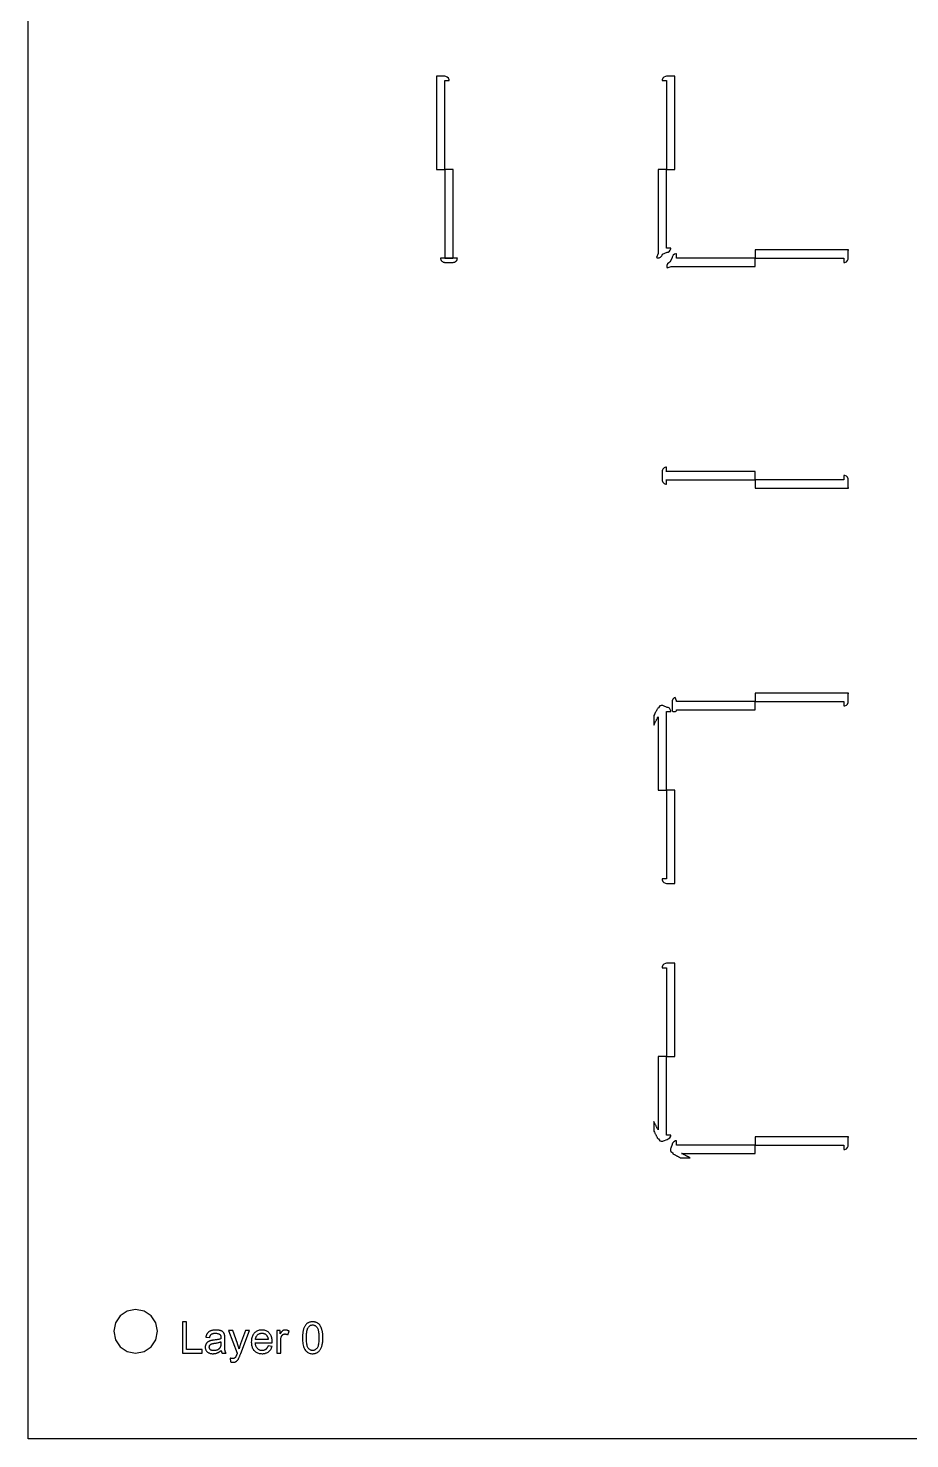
# Model space of a CAD drawing. Header units: metres. Extents: x -73 to 826, y -34 to 331.
# Drawn here: x -73.1 to 27.9, y -33.6 to 127.9 of the extents above; entities that cross this region are included whole.
import ezdxf

# ---------------------------------------------------------------- set-up
doc = ezdxf.new("R2010")
doc.units = ezdxf.units.M

msp = doc.modelspace()

# ---------------------------------------------------------------- linework, layer by layer
for points in [[(371.51, -33.64), (-73.11, -33.64), (-73.11, 330.98), (371.51, 330.98), (371.51, -33.64)], [(-26.33, 111.76), (-25.42, 111.76), (-25.41, 111.76), (-25.41, 111.77), (-25.4, 111.77), (-25.4, 111.78), (-25.4, 121.9), (-25.4, 121.91), (-25.39, 121.91), (-25.39, 121.92), (-25.38, 121.92), (-24.9, 121.92), (-24.9, 122.02), (-24.9, 122.02), (-24.97, 122.2), (-24.97, 122.2), (-25.11, 122.33), (-25.11, 122.33), (-25.29, 122.41), (-25.29, 122.41), (-25.39, 122.42), (-26.27, 122.42), (-26.27, 122.42), (-26.32, 122.43), (-26.32, 122.43), (-26.35, 122.43), (-26.35, 122.43), (-26.35, 111.78), (-26.35, 111.77), (-26.35, 111.77), (-26.34, 111.76), (-26.33, 111.76)], [(-0.5, 121.92), (-0.02, 121.92), (-0.01, 121.92), (-0.01, 121.91), (0, 121.91), (0, 121.9), (0, 111.78), (0, 111.77), (0.01, 111.77), (0.01, 111.76), (0.02, 111.76), (0.93, 111.76), (0.94, 111.76), (0.95, 111.77), (0.95, 111.77), (0.95, 111.78), (0.95, 122.43), (0.95, 122.43), (0.92, 122.43), (0.92, 122.43), (0.87, 122.42), (0.87, 122.42), (-0.01, 122.42), (-0.11, 122.41), (-0.11, 122.41), (-0.29, 122.33), (-0.29, 122.33), (-0.43, 122.2), (-0.43, 122.2), (-0.5, 122.02), (-0.5, 122.02), (-0.5, 121.92)], [(-25.4, 111.74), (-25.4, 101.62), (-25.4, 101.61), (-25.39, 101.61), (-25.39, 101.6), (-25.38, 101.6), (-24.47, 101.6), (-24.46, 101.6), (-24.45, 101.61), (-24.45, 101.61), (-24.45, 101.62), (-24.45, 111.74), (-24.45, 111.75), (-24.45, 111.75), (-24.46, 111.76), (-24.47, 111.76), (-25.38, 111.76), (-25.39, 111.76), (-25.39, 111.75), (-25.4, 111.75), (-25.4, 111.74)], [(0.5, 102.75), (0, 102.75), (0, 102.75), (0, 111.74), (0, 111.75), (-0.01, 111.75), (-0.01, 111.76), (-0.02, 111.76), (-0.93, 111.76), (-0.94, 111.76), (-0.95, 111.75), (-0.95, 111.75), (-0.95, 111.74), (-0.95, 102.12), (-1.14, 101.68), (-1.14, 101.67), (-1.14, 101.67), (-1.05, 101.64), (-1.05, 101.64), (-0.85, 101.64), (-0.85, 101.64), (-0.67, 101.71), (-0.67, 101.71), (-0.54, 101.85), (-0.54, 101.85), (-0.49, 101.94), (-0.44, 102.04), (-0.44, 102.04), (-0.44, 102.04), (0.07, 102.26), (0.07, 102.26), (0.1, 102.26), (0.18, 102.29), (0.18, 102.29), (0.33, 102.37), (0.33, 102.37), (0.43, 102.51), (0.43, 102.51), (0.49, 102.67), (0.49, 102.67), (0.5, 102.75)], [(0.07, 100.46), (0.08, 100.46), (0.52, 100.65), (10.14, 100.65), (10.15, 100.65), (10.15, 100.65), (10.16, 100.66), (10.16, 100.67), (10.16, 101.58), (10.16, 101.59), (10.15, 101.59), (10.15, 101.6), (10.14, 101.6), (1.15, 101.6), (1.15, 101.6), (1.15, 102.1), (1.07, 102.09), (1.07, 102.09), (0.91, 102.03), (0.91, 102.03), (0.77, 101.93), (0.77, 101.93), (0.69, 101.78), (0.69, 101.78), (0.66, 101.7), (0.66, 101.67), (0.66, 101.67), (0.44, 101.16), (0.44, 101.16), (0.44, 101.16), (0.34, 101.11), (0.25, 101.06), (0.25, 101.06), (0.11, 100.93), (0.11, 100.93), (0.04, 100.75), (0.04, 100.75), (0.04, 100.55), (0.04, 100.55), (0.07, 100.46), (0.07, 100.46)], [(10.18, 101.6), (20.3, 101.6), (20.31, 101.6), (20.31, 101.59), (20.32, 101.59), (20.32, 101.58), (20.32, 101.1), (20.42, 101.1), (20.42, 101.1), (20.6, 101.17), (20.6, 101.17), (20.73, 101.31), (20.73, 101.31), (20.81, 101.49), (20.81, 101.49), (20.82, 101.59), (20.82, 102.47), (20.82, 102.47), (20.83, 102.52), (20.83, 102.52), (20.83, 102.55), (20.83, 102.55), (10.18, 102.55), (10.17, 102.55), (10.17, 102.55), (10.16, 102.54), (10.16, 102.53), (10.16, 101.62), (10.16, 101.61), (10.17, 101.61), (10.17, 101.6), (10.18, 101.6)], [(-23.95, 101.6), (-25.9, 101.6), (-25.9, 101.57), (-25.9, 101.57), (-25.89, 101.52), (-25.89, 101.52), (-25.86, 101.42), (-25.86, 101.42), (-25.81, 101.33), (-25.81, 101.33), (-25.75, 101.25), (-25.75, 101.25), (-25.67, 101.19), (-25.67, 101.19), (-25.58, 101.14), (-25.58, 101.14), (-25.48, 101.11), (-25.48, 101.11), (-25.43, 101.1), (-25.43, 101.1), (-25.38, 101.1), (-24.47, 101.1), (-24.42, 101.1), (-24.42, 101.1), (-24.37, 101.11), (-24.36, 101.11), (-24.27, 101.14), (-24.27, 101.14), (-24.18, 101.19), (-24.18, 101.19), (-24.1, 101.25), (-24.1, 101.25), (-24.04, 101.33), (-24.03, 101.33), (-23.99, 101.42), (-23.99, 101.42), (-23.96, 101.52), (-23.96, 101.52), (-23.95, 101.57), (-23.95, 101.57), (-23.95, 101.6)], [(0, 75.7), (0, 76.2), (0, 76.22), (0, 76.21), (0.01, 76.21), (0.01, 76.2), (0.02, 76.2), (10.14, 76.2), (10.15, 76.2), (10.15, 76.21), (10.16, 76.21), (10.16, 76.22), (10.16, 77.13), (10.16, 77.14), (10.15, 77.15), (10.15, 77.15), (10.14, 77.15), (0.02, 77.15), (0.01, 77.15), (0.01, 77.15), (0, 77.14), (0, 77.13), (0, 77.65), (-0.03, 77.65), (-0.03, 77.65), (-0.08, 77.64), (-0.08, 77.64), (-0.18, 77.61), (-0.18, 77.61), (-0.27, 77.57), (-0.27, 77.56), (-0.35, 77.5), (-0.35, 77.5), (-0.41, 77.42), (-0.41, 77.42), (-0.46, 77.33), (-0.46, 77.33), (-0.49, 77.24), (-0.49, 77.23), (-0.5, 77.18), (-0.5, 77.18), (-0.5, 77.13), (-0.5, 76.22), (-0.5, 76.17), (-0.5, 76.17), (-0.49, 76.12), (-0.49, 76.12), (-0.46, 76.02), (-0.46, 76.02), (-0.41, 75.93), (-0.41, 75.93), (-0.35, 75.85), (-0.35, 75.85), (-0.27, 75.79), (-0.27, 75.79), (-0.18, 75.74), (-0.18, 75.74), (-0.08, 75.71), (-0.08, 75.71), (-0.03, 75.7), (-0.03, 75.7), (0, 75.7)], [(10.16, 76.18), (10.16, 75.27), (10.16, 75.26), (10.17, 75.25), (10.17, 75.25), (10.18, 75.25), (20.83, 75.25), (20.83, 75.25), (20.83, 75.28), (20.83, 75.28), (20.82, 75.33), (20.82, 75.33), (20.82, 76.21), (20.81, 76.31), (20.81, 76.31), (20.73, 76.49), (20.73, 76.49), (20.6, 76.63), (20.6, 76.63), (20.42, 76.7), (20.42, 76.7), (20.32, 76.7), (20.32, 76.22), (20.32, 76.21), (20.31, 76.21), (20.31, 76.2), (20.3, 76.2), (10.18, 76.2), (10.17, 76.2), (10.17, 76.19), (10.16, 76.19), (10.16, 76.18)], [(20.83, 51.75), (10.18, 51.75), (10.17, 51.75), (10.17, 51.75), (10.16, 51.74), (10.16, 51.73), (10.16, 50.82), (10.16, 50.81), (10.17, 50.81), (10.17, 50.8), (10.18, 50.8), (20.3, 50.8), (20.31, 50.8), (20.31, 50.79), (20.32, 50.79), (20.32, 50.78), (20.32, 50.3), (20.32, 50.3), (20.42, 50.3), (20.42, 50.3), (20.6, 50.37), (20.6, 50.37), (20.73, 50.51), (20.73, 50.51), (20.81, 50.69), (20.81, 50.69), (20.82, 50.79), (20.82, 51.67), (20.82, 51.67), (20.83, 51.72), (20.83, 51.72), (20.83, 51.75), (20.83, 51.75)], [(-1.45, 48.1), (-1.45, 48.11), (-1.45, 48.11), (-1.42, 48.16), (-1.42, 48.16), (-1.39, 48.22), (-1.39, 48.22), (-1.36, 48.28), (-1.36, 48.28), (-1.33, 48.33), (-1.33, 48.33), (-1.31, 48.39), (-1.31, 48.39), (-1.28, 48.45), (-1.28, 48.45), (-1.25, 48.5), (-1.25, 48.5), (-1.22, 48.56), (-1.22, 48.56), (-1.19, 48.62), (-1.19, 48.62), (-1.16, 48.67), (-1.16, 48.67), (-1.13, 48.73), (-1.13, 48.73), (-1.1, 48.79), (-1.1, 48.79), (-1.07, 48.84), (-1.07, 48.84), (-1.04, 48.9), (-1.04, 48.9), (-1.01, 48.96), (-1.01, 48.96), (-0.98, 49.01), (-0.98, 49.01), (-0.95, 49.07), (-0.95, 49.07), (-0.95, 49.07), (-0.95, 40.66), (-0.95, 40.65), (-0.95, 40.65), (-0.94, 40.64), (-0.93, 40.64), (-0.02, 40.64), (-0.01, 40.64), (-0.01, 40.64), (0, 40.65), (0, 40.66), (0, 40.66), (0, 40.66), (0, 49.65), (0, 49.65), (0.5, 49.65), (0.49, 49.73), (0.49, 49.73), (0.43, 49.89), (0.43, 49.89), (0.33, 50.03), (0.33, 50.03), (0.18, 50.11), (0.18, 50.11), (0.1, 50.14), (0.07, 50.14), (0.07, 50.14), (-0.34, 50.31), (-0.43, 50.34), (-0.43, 50.34), (-0.61, 50.34), (-0.61, 50.34), (-0.75, 50.3), (-0.9, 50.07), (-0.9, 50.07), (-0.99, 50.06), (-1, 50.04), (-1, 50.04), (-1.03, 49.98), (-1.03, 49.98), (-1.06, 49.93), (-1.06, 49.93), (-1.09, 49.87), (-1.09, 49.87), (-1.12, 49.81), (-1.12, 49.81), (-1.15, 49.76), (-1.15, 49.76), (-1.18, 49.7), (-1.18, 49.7), (-1.21, 49.64), (-1.22, 49.64), (-1.25, 49.59), (-1.25, 49.59), (-1.28, 49.53), (-1.28, 49.53), (-1.31, 49.47), (-1.31, 49.47), (-1.34, 49.42), (-1.34, 49.42), (-1.37, 49.36), (-1.37, 49.36), (-1.39, 49.31), (-1.44, 49.19), (-1.44, 49.19), (-1.45, 49.07), (-1.45, 48.1)], [(0.71, 49.65), (0.95, 49.65), (1.03, 49.66), (1.09, 49.71), (1.14, 49.77), (1.15, 49.85), (10.14, 49.85), (10.15, 49.85), (10.15, 49.85), (10.16, 49.86), (10.16, 49.87), (10.16, 50.78), (10.16, 50.79), (10.15, 50.79), (10.15, 50.8), (10.14, 50.8), (1.15, 50.8), (1.14, 50.88), (0.98, 51.26), (0.98, 51.26), (0.88, 51.21), (0.88, 51.21), (0.74, 51.08), (0.74, 51.08), (0.66, 50.9), (0.66, 50.9), (0.65, 50.8), (0.65, 49.85), (0.66, 49.75), (0.66, 49.75), (0.71, 49.65), (0.71, 49.65)], [(0, 40.62), (0, 40.62), (0, 30.5), (0, 30.49), (-0.01, 30.49), (-0.01, 30.48), (-0.02, 30.48), (-0.5, 30.48), (-0.5, 30.38), (-0.5, 30.38), (-0.43, 30.2), (-0.43, 30.2), (-0.29, 30.07), (-0.29, 30.07), (-0.11, 29.99), (-0.11, 29.99), (-0.01, 29.98), (0.87, 29.98), (0.87, 29.98), (0.92, 29.97), (0.92, 29.97), (0.95, 29.97), (0.95, 29.97), (0.95, 40.62), (0.95, 40.63), (0.95, 40.63), (0.94, 40.64), (0.93, 40.64), (0.02, 40.64), (0.01, 40.64), (0.01, 40.64), (0, 40.63), (0, 40.62), (0, 40.62)], [(-0.5, 20.32), (-0.02, 20.32), (-0.01, 20.32), (-0.01, 20.31), (0, 20.31), (0, 20.3), (0, 10.18), (0, 10.17), (0.01, 10.17), (0.01, 10.16), (0.02, 10.16), (0.93, 10.16), (0.94, 10.16), (0.95, 10.17), (0.95, 10.17), (0.95, 10.18), (0.95, 20.83), (0.95, 20.83), (0.92, 20.83), (0.92, 20.83), (0.87, 20.82), (0.87, 20.82), (-0.01, 20.82), (-0.11, 20.81), (-0.11, 20.81), (-0.29, 20.73), (-0.29, 20.73), (-0.43, 20.6), (-0.43, 20.6), (-0.5, 20.42), (-0.5, 20.42), (-0.5, 20.32)], [(0.5, 1.15), (0, 1.15), (0, 1.15), (0, 10.14), (0, 10.15), (-0.01, 10.15), (-0.01, 10.16), (-0.02, 10.16), (-0.93, 10.16), (-0.94, 10.16), (-0.95, 10.15), (-0.95, 10.15), (-0.95, 10.14), (-0.95, 1.73), (-0.97, 1.76), (-0.97, 1.76), (-1, 1.81), (-1, 1.81), (-1.03, 1.87), (-1.03, 1.87), (-1.06, 1.93), (-1.06, 1.93), (-1.09, 1.98), (-1.09, 1.98), (-1.12, 2.04), (-1.12, 2.04), (-1.15, 2.1), (-1.15, 2.1), (-1.17, 2.15), (-1.17, 2.15), (-1.2, 2.21), (-1.2, 2.21), (-1.23, 2.27), (-1.23, 2.27), (-1.26, 2.32), (-1.26, 2.32), (-1.29, 2.38), (-1.29, 2.38), (-1.32, 2.44), (-1.32, 2.44), (-1.35, 2.49), (-1.35, 2.49), (-1.38, 2.55), (-1.38, 2.55), (-1.41, 2.61), (-1.41, 2.61), (-1.43, 2.66), (-1.43, 2.66), (-1.45, 2.7), (-1.45, 1.73), (-1.44, 1.61), (-1.44, 1.61), (-1.39, 1.49), (-1.38, 1.47), (-1.38, 1.47), (-1.35, 1.41), (-1.35, 1.41), (-1.32, 1.35), (-1.32, 1.35), (-1.29, 1.3), (-1.29, 1.3), (-1.26, 1.24), (-1.26, 1.24), (-1.23, 1.18), (-1.23, 1.18), (-1.2, 1.13), (-1.2, 1.13), (-1.17, 1.07), (-1.17, 1.07), (-1.14, 1.01), (-1.14, 1.01), (-1.11, 0.96), (-1.11, 0.96), (-1.08, 0.9), (-1.08, 0.9), (-1.05, 0.84), (-1.05, 0.84), (-1.01, 0.79), (-1.01, 0.79), (-0.99, 0.74), (-0.9, 0.73), (-0.9, 0.73), (-0.75, 0.5), (-0.61, 0.46), (-0.61, 0.46), (-0.43, 0.46), (-0.43, 0.46), (-0.34, 0.49), (0.07, 0.66), (0.07, 0.66), (0.1, 0.66), (0.21, 0.7), (0.21, 0.7), (0.39, 0.84), (0.39, 0.84), (0.49, 1.04), (0.49, 1.04), (0.5, 1.15)], [(2.7, -1.45), (2.69, -1.45), (2.69, -1.45), (2.64, -1.42), (2.64, -1.42), (2.58, -1.39), (2.58, -1.39), (2.52, -1.36), (2.52, -1.36), (2.47, -1.33), (2.47, -1.33), (2.41, -1.31), (2.41, -1.31), (2.35, -1.28), (2.35, -1.28), (2.3, -1.25), (2.3, -1.25), (2.24, -1.22), (2.24, -1.22), (2.18, -1.19), (2.18, -1.19), (2.13, -1.16), (2.13, -1.16), (2.07, -1.13), (2.07, -1.13), (2.01, -1.1), (2.01, -1.1), (1.96, -1.07), (1.96, -1.07), (1.9, -1.04), (1.9, -1.04), (1.84, -1.01), (1.84, -1.01), (1.79, -0.98), (1.79, -0.98), (1.73, -0.95), (1.73, -0.95), (1.73, -0.95), (10.14, -0.95), (10.15, -0.95), (10.15, -0.95), (10.16, -0.94), (10.16, -0.93), (10.16, -0.02), (10.16, -0.01), (10.15, -0.01), (10.15, 0), (10.14, 0), (1.15, 0), (1.15, 0), (1.15, 0.5), (1.04, 0.49), (1.04, 0.49), (0.84, 0.39), (0.84, 0.39), (0.7, 0.21), (0.7, 0.21), (0.66, 0.1), (0.66, 0.07), (0.66, 0.07), (0.49, -0.34), (0.46, -0.43), (0.46, -0.43), (0.46, -0.61), (0.46, -0.61), (0.5, -0.75), (0.73, -0.9), (0.73, -0.9), (0.74, -0.99), (0.76, -1), (0.76, -1), (0.82, -1.03), (0.82, -1.03), (0.87, -1.06), (0.87, -1.06), (0.93, -1.09), (0.93, -1.09), (0.99, -1.12), (0.99, -1.12), (1.04, -1.15), (1.04, -1.15), (1.1, -1.18), (1.1, -1.18), (1.16, -1.21), (1.16, -1.22), (1.21, -1.25), (1.21, -1.25), (1.27, -1.28), (1.27, -1.28), (1.33, -1.31), (1.33, -1.31), (1.38, -1.34), (1.38, -1.34), (1.44, -1.37), (1.44, -1.37), (1.49, -1.39), (1.61, -1.44), (1.61, -1.44), (1.73, -1.45), (2.7, -1.45)], [(10.18, 0), (20.3, 0), (20.31, 0), (20.31, -0.01), (20.32, -0.01), (20.32, -0.02), (20.32, -0.5), (20.42, -0.5), (20.42, -0.5), (20.6, -0.43), (20.6, -0.43), (20.73, -0.29), (20.73, -0.29), (20.81, -0.11), (20.81, -0.11), (20.82, -0.01), (20.82, 0.87), (20.82, 0.87), (20.83, 0.92), (20.83, 0.92), (20.83, 0.95), (20.83, 0.95), (10.18, 0.95), (10.17, 0.95), (10.17, 0.95), (10.16, 0.94), (10.16, 0.93), (10.16, 0.02), (10.16, 0.01), (10.17, 0.01), (10.17, 0), (10.18, 0)], [(-58.3, -21.33), (-58.49, -20.37), (-59.03, -19.56), (-59.84, -19.02), (-60.8, -18.83), (-61.76, -19.02), (-62.57, -19.56), (-63.11, -20.37), (-63.3, -21.33), (-63.11, -22.29), (-62.57, -23.1), (-61.76, -23.64), (-60.8, -23.83), (-59.84, -23.64), (-59.03, -23.1), (-58.49, -22.29), (-58.3, -21.33)], [(-55.43, -23.83), (-53.2, -23.83), (-53.2, -23.41), (-54.96, -23.41), (-54.96, -20.25), (-55.43, -20.25), (-55.43, -23.83)], [(-41.7, -22.06), (-41.69, -22.26), (-41.68, -22.45), (-41.66, -22.62), (-41.64, -22.78), (-41.61, -22.93), (-41.57, -23.07), (-41.52, -23.2), (-41.47, -23.32), (-41.41, -23.42), (-41.34, -23.52), (-41.28, -23.59), (-41.21, -23.65), (-41.14, -23.71), (-41.07, -23.76), (-40.99, -23.8), (-40.91, -23.83), (-40.82, -23.86), (-40.73, -23.88), (-40.63, -23.89), (-40.53, -23.89), (-40.45, -23.89), (-40.38, -23.88), (-40.31, -23.87), (-40.24, -23.86), (-40.17, -23.84), (-40.11, -23.81), (-40.05, -23.79), (-39.99, -23.76), (-39.93, -23.72), (-39.88, -23.68), (-39.83, -23.64), (-39.78, -23.59), (-39.74, -23.54), (-39.69, -23.48), (-39.65, -23.42), (-39.62, -23.36), (-39.58, -23.3), (-39.55, -23.23), (-39.52, -23.16), (-39.49, -23.08), (-39.47, -23), (-39.45, -22.92), (-39.43, -22.83), (-39.41, -22.73), (-39.39, -22.63), (-39.38, -22.53), (-39.37, -22.42), (-39.37, -22.31), (-39.36, -22.19), (-39.36, -22.06), (-39.36, -21.96), (-39.37, -21.86), (-39.37, -21.76), (-39.37, -21.67), (-39.38, -21.59), (-39.39, -21.5), (-39.4, -21.43), (-39.41, -21.35), (-39.43, -21.28), (-39.44, -21.22), (-39.46, -21.16), (-39.48, -21.1), (-39.5, -21.04), (-39.52, -20.98), (-39.54, -20.93), (-39.56, -20.88), (-39.59, -20.83), (-39.61, -20.78), (-39.64, -20.73), (-39.67, -20.69), (-39.69, -20.64), (-39.72, -20.6), (-39.76, -20.56), (-39.79, -20.53), (-39.83, -20.49), (-39.86, -20.46), (-39.9, -20.43), (-39.94, -20.4), (-39.98, -20.38), (-40.02, -20.35), (-40.07, -20.33), (-40.11, -20.31), (-40.16, -20.29), (-40.21, -20.28), (-40.26, -20.27), (-40.31, -20.25), (-40.36, -20.25), (-40.42, -20.24), (-40.47, -20.24), (-40.53, -20.24), (-40.61, -20.24), (-40.68, -20.24), (-40.75, -20.25), (-40.82, -20.27), (-40.89, -20.29), (-40.95, -20.31), (-41.01, -20.34), (-41.07, -20.37), (-41.12, -20.41), (-41.18, -20.45), (-41.23, -20.49), (-41.28, -20.54), (-41.32, -20.59), (-41.36, -20.64), (-41.4, -20.7), (-41.44, -20.76), (-41.48, -20.83), (-41.51, -20.9), (-41.54, -20.97), (-41.57, -21.04), (-41.59, -21.12), (-41.61, -21.21), (-41.63, -21.3), (-41.65, -21.39), (-41.66, -21.49), (-41.67, -21.6), (-41.68, -21.71), (-41.69, -21.82), (-41.69, -21.94), (-41.7, -22.06)], [(-41.24, -22.06), (-41.24, -21.89), (-41.24, -21.73), (-41.22, -21.59), (-41.21, -21.45), (-41.19, -21.32), (-41.16, -21.21), (-41.13, -21.1), (-41.1, -21.01), (-41.06, -20.93), (-41.02, -20.86), (-40.98, -20.81), (-40.94, -20.76), (-40.9, -20.73), (-40.85, -20.69), (-40.81, -20.66), (-40.76, -20.64), (-40.7, -20.62), (-40.65, -20.61), (-40.59, -20.6), (-40.53, -20.6), (-40.47, -20.6), (-40.41, -20.61), (-40.36, -20.63), (-40.3, -20.65), (-40.25, -20.67), (-40.2, -20.7), (-40.15, -20.74), (-40.11, -20.79), (-40.06, -20.84), (-40.02, -20.89), (-39.98, -20.95), (-39.95, -21.03), (-39.91, -21.12), (-39.89, -21.22), (-39.87, -21.33), (-39.85, -21.45), (-39.83, -21.59), (-39.82, -21.73), (-39.82, -21.89), (-39.81, -22.06), (-39.82, -22.23), (-39.82, -22.39), (-39.83, -22.54), (-39.85, -22.67), (-39.87, -22.8), (-39.89, -22.91), (-39.91, -23.01), (-39.95, -23.1), (-39.98, -23.17), (-40.02, -23.24), (-40.06, -23.29), (-40.11, -23.34), (-40.15, -23.39), (-40.2, -23.42), (-40.25, -23.46), (-40.3, -23.48), (-40.36, -23.5), (-40.41, -23.52), (-40.47, -23.53), (-40.53, -23.53), (-40.59, -23.53), (-40.65, -23.52), (-40.7, -23.5), (-40.76, -23.48), (-40.81, -23.46), (-40.86, -23.42), (-40.91, -23.39), (-40.95, -23.34), (-41, -23.29), (-41.04, -23.24), (-41.08, -23.17), (-41.11, -23.1), (-41.14, -23.01), (-41.17, -22.91), (-41.19, -22.8), (-41.21, -22.68), (-41.23, -22.54), (-41.24, -22.39), (-41.24, -22.24), (-41.24, -22.06)], [(-51, -23.51), (-50.99, -23.55), (-50.99, -23.58), (-50.98, -23.62), (-50.97, -23.65), (-50.97, -23.68), (-50.96, -23.71), (-50.95, -23.74), (-50.94, -23.77), (-50.92, -23.8), (-50.91, -23.83), (-50.45, -23.83), (-50.47, -23.8), (-50.48, -23.77), (-50.5, -23.74), (-50.51, -23.71), (-50.52, -23.68), (-50.53, -23.65), (-50.54, -23.61), (-50.55, -23.58), (-50.56, -23.55), (-50.56, -23.52), (-50.57, -23.48), (-50.57, -23.44), (-50.58, -23.38), (-50.58, -23.32), (-50.58, -23.24), (-50.59, -23.16), (-50.59, -23.07), (-50.59, -22.97), (-50.59, -22.86), (-50.59, -22.74), (-50.59, -22.16), (-50.59, -22.1), (-50.59, -22.05), (-50.59, -22), (-50.59, -21.95), (-50.6, -21.91), (-50.6, -21.87), (-50.6, -21.84), (-50.6, -21.8), (-50.61, -21.78), (-50.61, -21.75), (-50.62, -21.72), (-50.63, -21.68), (-50.64, -21.65), (-50.65, -21.62), (-50.67, -21.59), (-50.68, -21.56), (-50.7, -21.53), (-50.71, -21.5), (-50.73, -21.48), (-50.75, -21.45), (-50.77, -21.43), (-50.79, -21.41), (-50.82, -21.39), (-50.84, -21.36), (-50.87, -21.34), (-50.91, -21.33), (-50.94, -21.31), (-50.98, -21.29), (-51.01, -21.27), (-51.05, -21.26), (-51.1, -21.24), (-51.14, -21.23), (-51.19, -21.22), (-51.24, -21.21), (-51.29, -21.2), (-51.35, -21.19), (-51.41, -21.19), (-51.47, -21.18), (-51.53, -21.18), (-51.59, -21.18), (-51.66, -21.18), (-51.72, -21.18), (-51.79, -21.19), (-51.85, -21.19), (-51.91, -21.2), (-51.97, -21.21), (-52.02, -21.22), (-52.08, -21.24), (-52.13, -21.25), (-52.18, -21.27), (-52.23, -21.29), (-52.28, -21.31), (-52.32, -21.33), (-52.37, -21.36), (-52.41, -21.38), (-52.44, -21.41), (-52.48, -21.44), (-52.51, -21.47), (-52.54, -21.5), (-52.57, -21.53), (-52.6, -21.57), (-52.62, -21.6), (-52.64, -21.64), (-52.67, -21.68), (-52.69, -21.73), (-52.7, -21.77), (-52.72, -21.82), (-52.74, -21.87), (-52.75, -21.92), (-52.76, -21.98), (-52.33, -22.04), (-52.32, -21.98), (-52.3, -21.93), (-52.28, -21.88), (-52.26, -21.84), (-52.24, -21.8), (-52.22, -21.76), (-52.2, -21.73), (-52.17, -21.7), (-52.14, -21.67), (-52.11, -21.65), (-52.08, -21.63), (-52.05, -21.61), (-52.01, -21.6), (-51.97, -21.58), (-51.93, -21.57), (-51.88, -21.56), (-51.83, -21.55), (-51.77, -21.55), (-51.72, -21.54), (-51.66, -21.54), (-51.59, -21.54), (-51.53, -21.55), (-51.47, -21.56), (-51.42, -21.57), (-51.37, -21.58), (-51.32, -21.6), (-51.27, -21.62), (-51.23, -21.64), (-51.19, -21.66), (-51.16, -21.69), (-51.13, -21.71), (-51.11, -21.74), (-51.09, -21.77), (-51.08, -21.8), (-51.06, -21.84), (-51.05, -21.88), (-51.04, -21.92), (-51.04, -21.97), (-51.03, -22.02), (-51.03, -22.07), (-51.03, -22.08), (-51.03, -22.08), (-51.03, -22.09), (-51.03, -22.1), (-51.03, -22.11), (-51.03, -22.12), (-51.03, -22.14), (-51.03, -22.15), (-51.03, -22.17), (-51.03, -22.18), (-51.09, -22.2), (-51.15, -22.22), (-51.21, -22.23), (-51.28, -22.25), (-51.36, -22.27), (-51.44, -22.28), (-51.52, -22.3), (-51.62, -22.31), (-51.71, -22.32), (-51.82, -22.34), (-51.87, -22.34), (-51.92, -22.35), (-51.96, -22.35), (-52.01, -22.36), (-52.05, -22.37), (-52.08, -22.37), (-52.12, -22.38), (-52.15, -22.39), (-52.18, -22.39), (-52.21, -22.4), (-52.24, -22.41), (-52.28, -22.42), (-52.31, -22.43), (-52.34, -22.45), (-52.38, -22.46), (-52.41, -22.48), (-52.44, -22.49), (-52.47, -22.51), (-52.5, -22.53), (-52.52, -22.55), (-52.55, -22.57), (-52.58, -22.59), (-52.6, -22.61), (-52.63, -22.63), (-52.65, -22.66), (-52.67, -22.68), (-52.7, -22.71), (-52.72, -22.74), (-52.73, -22.77), (-52.75, -22.8), (-52.77, -22.83), (-52.78, -22.86), (-52.8, -22.9), (-52.81, -22.93), (-52.82, -22.96), (-52.82, -23), (-52.83, -23.03), (-52.84, -23.07), (-52.84, -23.11), (-52.84, -23.15), (-52.84, -23.21), (-52.83, -23.27), (-52.82, -23.33), (-52.8, -23.39), (-52.78, -23.44), (-52.76, -23.49), (-52.73, -23.54), (-52.69, -23.59), (-52.65, -23.64), (-52.61, -23.68), (-52.56, -23.72), (-52.51, -23.75), (-52.45, -23.79), (-52.39, -23.81), (-52.33, -23.84), (-52.26, -23.85), (-52.19, -23.87), (-52.12, -23.88), (-52.04, -23.89), (-51.95, -23.89), (-51.9, -23.89), (-51.85, -23.88), (-51.8, -23.88), (-51.75, -23.87), (-51.7, -23.87), (-51.65, -23.86), (-51.61, -23.85), (-51.56, -23.83), (-51.51, -23.82), (-51.47, -23.8), (-51.42, -23.78), (-51.38, -23.76), (-51.33, -23.74), (-51.28, -23.72), (-51.24, -23.69), (-51.19, -23.66), (-51.14, -23.62), (-51.09, -23.59), (-51.05, -23.55), (-51, -23.51)], [(-51.03, -22.53), (-51.03, -22.69), (-51.03, -22.75), (-51.04, -22.8), (-51.04, -22.85), (-51.05, -22.9), (-51.05, -22.94), (-51.06, -22.99), (-51.07, -23.03), (-51.08, -23.06), (-51.09, -23.1), (-51.11, -23.13), (-51.12, -23.17), (-51.15, -23.2), (-51.17, -23.24), (-51.2, -23.27), (-51.22, -23.3), (-51.25, -23.33), (-51.29, -23.36), (-51.32, -23.39), (-51.36, -23.41), (-51.4, -23.43), (-51.44, -23.45), (-51.48, -23.47), (-51.52, -23.49), (-51.56, -23.5), (-51.61, -23.52), (-51.65, -23.53), (-51.7, -23.53), (-51.75, -23.54), (-51.8, -23.54), (-51.85, -23.54), (-51.9, -23.54), (-51.94, -23.54), (-51.99, -23.53), (-52.03, -23.53), (-52.07, -23.51), (-52.11, -23.5), (-52.15, -23.49), (-52.18, -23.47), (-52.21, -23.45), (-52.24, -23.43), (-52.26, -23.4), (-52.29, -23.38), (-52.3, -23.35), (-52.32, -23.32), (-52.34, -23.29), (-52.35, -23.26), (-52.36, -23.23), (-52.36, -23.2), (-52.37, -23.17), (-52.37, -23.13), (-52.37, -23.11), (-52.37, -23.09), (-52.36, -23.07), (-52.36, -23.05), (-52.35, -23.02), (-52.35, -23), (-52.34, -22.98), (-52.33, -22.96), (-52.32, -22.94), (-52.31, -22.93), (-52.3, -22.91), (-52.28, -22.89), (-52.27, -22.87), (-52.25, -22.86), (-52.23, -22.84), (-52.22, -22.83), (-52.2, -22.82), (-52.18, -22.8), (-52.16, -22.79), (-52.14, -22.78), (-52.11, -22.77), (-52.08, -22.76), (-52.05, -22.75), (-52.02, -22.75), (-51.98, -22.74), (-51.94, -22.73), (-51.9, -22.72), (-51.85, -22.71), (-51.8, -22.7), (-51.75, -22.69), (-51.66, -22.68), (-51.57, -22.67), (-51.49, -22.65), (-51.41, -22.63), (-51.33, -22.62), (-51.26, -22.6), (-51.2, -22.58), (-51.14, -22.57), (-51.08, -22.55), (-51.03, -22.53)], [(-49.93, -24.83), (-49.9, -24.84), (-49.87, -24.85), (-49.84, -24.86), (-49.81, -24.86), (-49.78, -24.87), (-49.75, -24.87), (-49.72, -24.88), (-49.7, -24.88), (-49.67, -24.88), (-49.65, -24.88), (-49.6, -24.88), (-49.56, -24.88), (-49.52, -24.87), (-49.49, -24.87), (-49.45, -24.86), (-49.41, -24.85), (-49.38, -24.83), (-49.35, -24.82), (-49.31, -24.8), (-49.28, -24.78), (-49.25, -24.76), (-49.22, -24.74), (-49.2, -24.71), (-49.17, -24.68), (-49.14, -24.65), (-49.11, -24.62), (-49.09, -24.58), (-49.06, -24.54), (-49.04, -24.5), (-49.02, -24.46), (-49, -24.43), (-48.98, -24.39), (-48.96, -24.34), (-48.93, -24.29), (-48.91, -24.23), (-48.88, -24.17), (-48.86, -24.11), (-48.83, -24.03), (-48.8, -23.96), (-48.77, -23.87), (-47.78, -21.24), (-48.22, -21.24), (-48.78, -22.75), (-48.8, -22.81), (-48.82, -22.86), (-48.84, -22.92), (-48.86, -22.98), (-48.87, -23.04), (-48.89, -23.1), (-48.91, -23.16), (-48.92, -23.22), (-48.94, -23.28), (-48.96, -23.34), (-48.97, -23.28), (-48.99, -23.21), (-49.01, -23.15), (-49.03, -23.09), (-49.05, -23.03), (-49.06, -22.97), (-49.08, -22.91), (-49.1, -22.85), (-49.12, -22.8), (-49.14, -22.74), (-49.68, -21.24), (-50.16, -21.24), (-49.17, -23.83), (-49.18, -23.85), (-49.18, -23.86), (-49.19, -23.87), (-49.19, -23.89), (-49.2, -23.9), (-49.2, -23.91), (-49.2, -23.92), (-49.21, -23.93), (-49.21, -23.93), (-49.21, -23.94), (-49.23, -23.99), (-49.25, -24.04), (-49.26, -24.08), (-49.28, -24.12), (-49.29, -24.15), (-49.31, -24.19), (-49.32, -24.21), (-49.33, -24.24), (-49.34, -24.25), (-49.35, -24.27), (-49.36, -24.29), (-49.37, -24.3), (-49.38, -24.32), (-49.4, -24.33), (-49.41, -24.35), (-49.43, -24.36), (-49.44, -24.37), (-49.46, -24.38), (-49.47, -24.4), (-49.49, -24.41), (-49.51, -24.41), (-49.53, -24.42), (-49.55, -24.43), (-49.57, -24.44), (-49.59, -24.44), (-49.62, -24.45), (-49.64, -24.45), (-49.67, -24.45), (-49.7, -24.45), (-49.73, -24.45), (-49.75, -24.45), (-49.77, -24.45), (-49.79, -24.45), (-49.82, -24.45), (-49.84, -24.44), (-49.87, -24.44), (-49.89, -24.44), (-49.92, -24.43), (-49.95, -24.42), (-49.98, -24.42), (-49.93, -24.83)], [(-45.63, -22.99), (-45.65, -23.05), (-45.68, -23.1), (-45.7, -23.15), (-45.73, -23.19), (-45.75, -23.24), (-45.78, -23.27), (-45.81, -23.31), (-45.84, -23.34), (-45.87, -23.37), (-45.9, -23.4), (-45.94, -23.42), (-45.98, -23.45), (-46.01, -23.46), (-46.05, -23.48), (-46.09, -23.49), (-46.14, -23.51), (-46.18, -23.52), (-46.22, -23.52), (-46.27, -23.53), (-46.32, -23.53), (-46.38, -23.52), (-46.44, -23.52), (-46.5, -23.51), (-46.56, -23.49), (-46.62, -23.47), (-46.67, -23.45), (-46.72, -23.42), (-46.77, -23.38), (-46.82, -23.34), (-46.86, -23.3), (-46.9, -23.25), (-46.94, -23.2), (-46.97, -23.15), (-47, -23.09), (-47.03, -23.02), (-47.05, -22.96), (-47.07, -22.88), (-47.08, -22.81), (-47.09, -22.73), (-47.1, -22.65), (-45.17, -22.65), (-45.17, -22.63), (-45.17, -22.62), (-45.17, -22.6), (-45.17, -22.59), (-45.17, -22.58), (-45.17, -22.57), (-45.17, -22.56), (-45.17, -22.55), (-45.17, -22.54), (-45.17, -22.53), (-45.17, -22.4), (-45.18, -22.28), (-45.19, -22.17), (-45.22, -22.06), (-45.25, -21.96), (-45.28, -21.86), (-45.33, -21.77), (-45.38, -21.69), (-45.43, -21.61), (-45.49, -21.53), (-45.56, -21.46), (-45.63, -21.4), (-45.71, -21.35), (-45.79, -21.31), (-45.87, -21.27), (-45.96, -21.23), (-46.05, -21.21), (-46.14, -21.19), (-46.24, -21.18), (-46.34, -21.18), (-46.45, -21.18), (-46.55, -21.19), (-46.65, -21.21), (-46.74, -21.24), (-46.83, -21.27), (-46.92, -21.31), (-47, -21.36), (-47.08, -21.41), (-47.15, -21.47), (-47.22, -21.54), (-47.28, -21.62), (-47.34, -21.7), (-47.39, -21.78), (-47.43, -21.88), (-47.47, -21.97), (-47.5, -22.08), (-47.53, -22.19), (-47.54, -22.31), (-47.55, -22.43), (-47.56, -22.56), (-47.55, -22.68), (-47.54, -22.8), (-47.53, -22.91), (-47.5, -23.02), (-47.47, -23.12), (-47.44, -23.21), (-47.39, -23.3), (-47.34, -23.39), (-47.29, -23.47), (-47.22, -23.54), (-47.15, -23.6), (-47.08, -23.66), (-47, -23.72), (-46.92, -23.76), (-46.83, -23.8), (-46.74, -23.83), (-46.64, -23.86), (-46.54, -23.87), (-46.43, -23.88), (-46.32, -23.89), (-46.23, -23.89), (-46.15, -23.88), (-46.06, -23.87), (-45.98, -23.85), (-45.91, -23.83), (-45.84, -23.81), (-45.77, -23.78), (-45.7, -23.75), (-45.64, -23.71), (-45.58, -23.67), (-45.52, -23.62), (-45.47, -23.57), (-45.42, -23.52), (-45.37, -23.46), (-45.33, -23.4), (-45.29, -23.34), (-45.26, -23.27), (-45.23, -23.2), (-45.2, -23.13), (-45.18, -23.05), (-45.63, -22.99)], [(-47.08, -22.28), (-47.07, -22.22), (-47.06, -22.15), (-47.05, -22.09), (-47.03, -22.03), (-47.01, -21.98), (-46.98, -21.93), (-46.96, -21.88), (-46.92, -21.83), (-46.89, -21.78), (-46.85, -21.74), (-46.81, -21.7), (-46.76, -21.67), (-46.72, -21.64), (-46.67, -21.61), (-46.62, -21.59), (-46.57, -21.57), (-46.51, -21.56), (-46.46, -21.55), (-46.4, -21.54), (-46.34, -21.54), (-46.27, -21.54), (-46.21, -21.55), (-46.15, -21.56), (-46.09, -21.58), (-46.04, -21.6), (-45.98, -21.63), (-45.93, -21.66), (-45.88, -21.7), (-45.84, -21.75), (-45.79, -21.79), (-45.77, -21.83), (-45.74, -21.87), (-45.72, -21.91), (-45.7, -21.95), (-45.68, -22), (-45.67, -22.05), (-45.66, -22.1), (-45.64, -22.16), (-45.64, -22.22), (-45.63, -22.28), (-47.08, -22.28)], [(-44.63, -23.83), (-44.19, -23.83), (-44.19, -22.47), (-44.19, -22.42), (-44.19, -22.36), (-44.19, -22.31), (-44.18, -22.26), (-44.18, -22.2), (-44.17, -22.15), (-44.16, -22.1), (-44.15, -22.05), (-44.13, -22.01), (-44.12, -21.96), (-44.11, -21.93), (-44.1, -21.9), (-44.09, -21.87), (-44.07, -21.85), (-44.06, -21.82), (-44.04, -21.8), (-44.02, -21.78), (-44, -21.76), (-43.98, -21.74), (-43.96, -21.72), (-43.93, -21.7), (-43.91, -21.69), (-43.89, -21.67), (-43.86, -21.66), (-43.83, -21.65), (-43.81, -21.65), (-43.78, -21.64), (-43.75, -21.64), (-43.73, -21.63), (-43.7, -21.63), (-43.67, -21.63), (-43.63, -21.64), (-43.6, -21.64), (-43.57, -21.65), (-43.54, -21.66), (-43.5, -21.67), (-43.47, -21.68), (-43.44, -21.69), (-43.41, -21.71), (-43.38, -21.73), (-43.22, -21.32), (-43.27, -21.29), (-43.32, -21.27), (-43.36, -21.25), (-43.41, -21.23), (-43.45, -21.21), (-43.5, -21.2), (-43.54, -21.19), (-43.59, -21.18), (-43.63, -21.18), (-43.68, -21.18), (-43.71, -21.18), (-43.74, -21.18), (-43.77, -21.19), (-43.79, -21.19), (-43.82, -21.2), (-43.85, -21.21), (-43.88, -21.22), (-43.91, -21.23), (-43.93, -21.25), (-43.96, -21.27), (-43.98, -21.29), (-44.01, -21.31), (-44.04, -21.34), (-44.06, -21.37), (-44.09, -21.4), (-44.12, -21.44), (-44.15, -21.48), (-44.18, -21.53), (-44.21, -21.58), (-44.24, -21.63), (-44.24, -21.24), (-44.63, -21.24), (-44.63, -23.83)]]:
    msp.add_lwpolyline(points)

doc.saveas('drawing.dxf')
